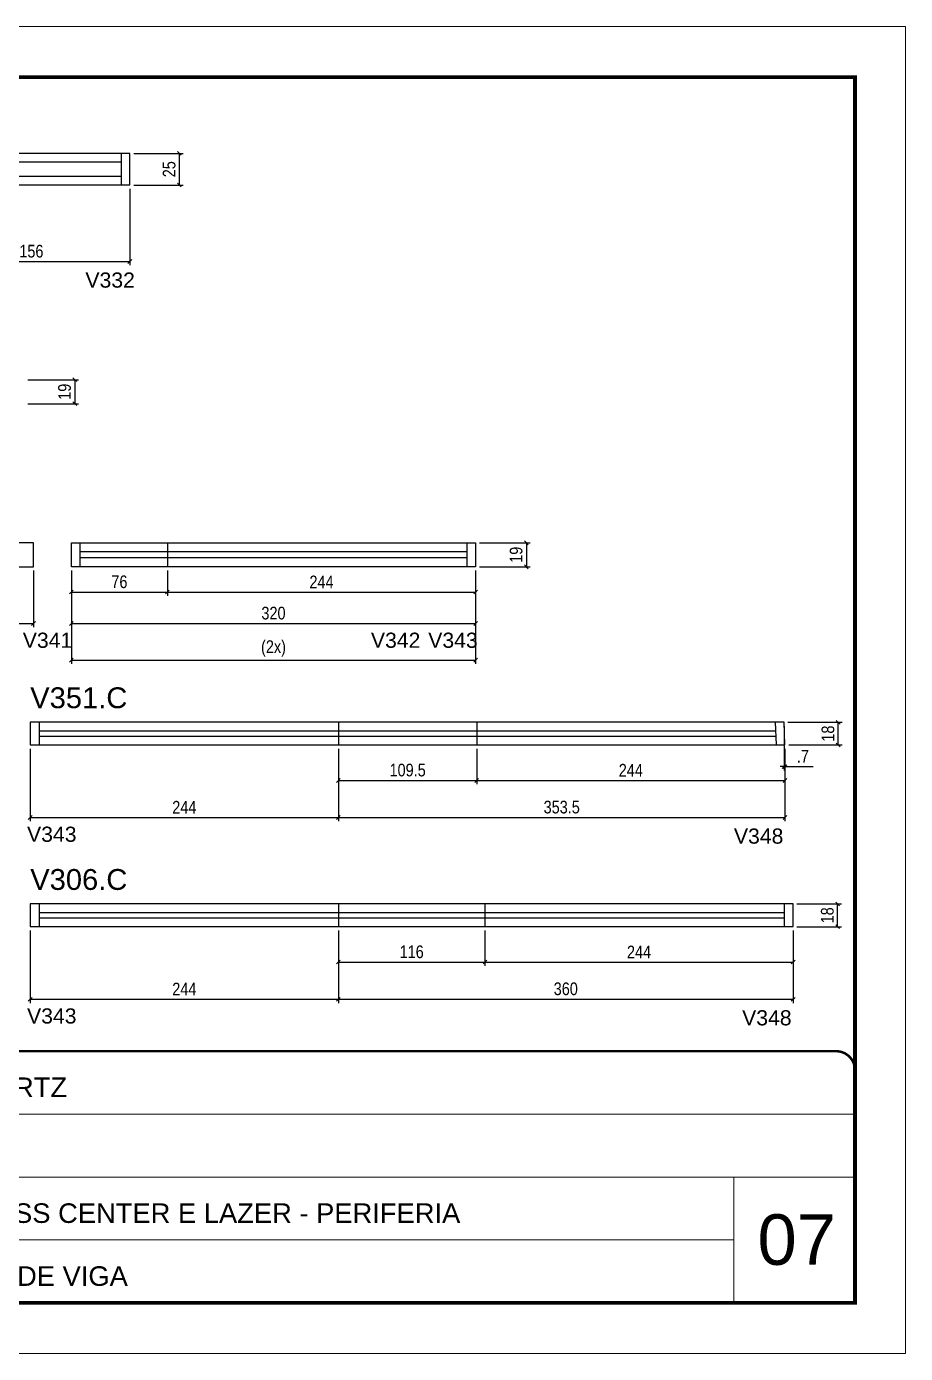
# Model space of a CAD drawing. Extents: x 3245 to 12416, y 917 to 10295.
# Drawn here: x 7218 to 7914, y 7809 to 8859 of the extents above; entities that cross this region are included whole.
import ezdxf

# ---------------------------------------------------------------- set-up
doc = ezdxf.new("R2010")
doc.units = 0
doc.linetypes.add('CONTINUO', pattern=[0])
doc.linetypes.add('DASHED', pattern=[0.75, 0.5, -0.25])
for name, color, linetype in [('5', 5, 'Continuous'), ('COTA', 241, 'Continuous'), ('NOMENCLATURA', 7, 'Continuous'), ('Painéis', 200, 'Continuous'), ('SARR_2.2x7', 40, 'Continuous')]:
    doc.layers.add(name, color=color, linetype=linetype)
for name, color, linetype, lineweight in [('CARIMBO', 255, 'Continuous', 9), ('Folhas', 255, 'Continuous', 9), ('SARRAFO DE PRESSAO', 251, 'DASHED', 9)]:
    doc.layers.add(name, color=color, linetype=linetype, lineweight=lineweight)
doc.styles.add('ARIAL', font='arial.ttf')
doc.styles.add('COTA TECNICA', font='techl___.ttf', dxfattribs={"height": 10})
doc.styles.add('COTA TECNICA-50', font='techl___.ttf', dxfattribs={"height": 10})
doc.styles.get("Standard").update_dxf_attribs({"font": 'arial.ttf'})
doc.dimstyles.new('COTA PAINEL-50', dxfattribs={"dimtxt": 10, "dimasz": 3, "dimexe": 3, "dimexo": 3, "dimgap": 3, "dimtad": 1, "dimdec": 1, "dimzin": 12, "dimdsep": 46, "dimtxsty": 'COTA TECNICA-50', "dimblk1": 'OBLIQUE', "dimblk2": 'OBLIQUE', "dimsah": 1, "dimcen": 0.9, "dimclrd": 4, "dimclre": 4, "dimclrt": 240, "dimadec": 1, "dimazin": 3, "dimtfac": 1, "dimtdec": 1, "dimtmove": 0, "dimatfit": 3, "dimfxl": 1, "dimtolj": 1, "dimtzin": 12, "dimarcsym": 0})
doc.dimstyles.new('PAINEL', dxfattribs={"dimtxt": 10, "dimasz": 3, "dimexe": 3, "dimexo": 3, "dimgap": 3, "dimtad": 1, "dimdec": 1, "dimzin": 12, "dimdsep": 46, "dimtxsty": 'COTA TECNICA', "dimblk1": 'OBLIQUE', "dimblk2": 'OBLIQUE', "dimsah": 1, "dimcen": 0.9, "dimclrd": 4, "dimclre": 4, "dimclrt": 240, "dimadec": 1, "dimazin": 3, "dimtfac": 1, "dimtdec": 1, "dimtmove": 0, "dimatfit": 3, "dimfxl": 1, "dimtolj": 1, "dimtzin": 12, "dimarcsym": 0})

# ---------------------------------------------------------------- blocks, each defined once
blk = doc.blocks.new('9999999999')
at = {"color": 30, "linetype": 'CONTINUO'}
for p, q in [((98564.6, 34379.6), (99584, 34379.6)), ((98564.6, 34329.8), (99488, 34329.8)), ((99584, 34329.8), (99488, 34329.8)), ((99488, 34329.8), (99488, 34230.2)), ((98564.6, 34280), (99488, 34280))]:
    blk.add_line(p, q, dxfattribs=at)
at = {"color": 30, "linetype": 'CONTINUO', "const_width": 2}
blk.add_lwpolyline([(99584, 34230.2), (99584, 34414.4, 0.414214), (99569, 34429.4), (98229, 34429.4, 0.414214), (98214, 34414.4), (98214, 34245.2, 0.414214), (98229, 34230.2), (99584, 34230.2)], format="xyb", dxfattribs=at)
at = {"layer": 'Folhas'}
blk.add_lwpolyline([(98139, 34190.2), (99624, 34190.2), (99624, 35240.2), (98139, 35240.2)], close=True, dxfattribs=at)
at = {"layer": 'Folhas', "color": 30, "const_width": 3}
blk.add_lwpolyline([(98214, 34230.2), (99584, 34230.2), (99584, 35200.2), (98214, 35200.2)], close=True, dxfattribs=at)
at = {"color": 7, "linetype": 'Continuous', "ltscale": 5, "style": 'ARIAL'}
for s, height, p in [('SCHWARTZ', 15.48, (98837.7, 34393.1)), ('BUSINESS CENTER E LAZER - PERIFERIA', 15.483, (98837.7, 34293.5)), ('FUNDO DE VIGA', 15.483, (98837.7, 34243.7))]:
    blk.add_text(s, height=height, dxfattribs=at).set_placement(p)
blk = doc.blocks.new('_Oblique')
at = {"color": 0, "linetype": 'ByBlock', "lineweight": -2}
blk.add_line((-0.5, -0.5), (0.5, 0.5), dxfattribs=at)
blk = doc.blocks.new('*D745')
at = {"layer": 'COTA', "color": 4, "linetype": 'ByBlock', "lineweight": -2, "transparency": 16777216}
for p, q in [((7143.8, 8730.3), (7143.8, 8669.8)), ((7299.8, 8730.3), (7299.8, 8669.8)), ((7143.8, 8672.8), (7299.8, 8672.8))]:
    blk.add_line(p, q, dxfattribs=at)
at = {"layer": 'Defpoints', "color": 0, "linetype": 'ByBlock', "transparency": 16777216}
for p in [(7143.8, 8733.3), (7299.8, 8733.3), (7299.8, 8672.8)]:
    blk.add_point(p, dxfattribs=at)
at = {"layer": 'COTA', "color": 4, "linetype": 'ByBlock', "lineweight": -2, "transparency": 16777216, "xscale": 3, "yscale": 3, "zscale": 3, "rotation": 180}
blk.add_blockref('_Oblique', (7143.8, 8672.8), dxfattribs=at)
at = {"layer": 'COTA', "color": 4, "linetype": 'ByBlock', "lineweight": -2, "transparency": 16777216, "xscale": 3, "yscale": 3, "zscale": 3}
blk.add_blockref('_Oblique', (7299.8, 8672.8), dxfattribs=at)
at = {"layer": 'COTA', "color": 240, "linetype": 'ByBlock', "transparency": 16777216, "insert": (7221.8, 8680.9), "char_height": 10, "attachment_point": 5, "style": 'COTA TECNICA-50'}
blk.add_mtext('\\A1;156', dxfattribs=at)
blk = doc.blocks.new('*D746')
at = {"layer": 'COTA', "color": 4, "linetype": 'ByBlock', "lineweight": -2, "transparency": 16777216}
for p, q in [((7302.8, 8758.3), (7342, 8758.3)), ((7339, 8733.3), (7339, 8758.3)), ((7302.8, 8733.3), (7342, 8733.3))]:
    blk.add_line(p, q, dxfattribs=at)
at = {"layer": 'Defpoints', "color": 0, "linetype": 'ByBlock', "transparency": 16777216}
for p in [(7299.8, 8758.3), (7339, 8758.3), (7299.8, 8733.3)]:
    blk.add_point(p, dxfattribs=at)
at = {"layer": 'COTA', "color": 4, "linetype": 'ByBlock', "lineweight": -2, "transparency": 16777216, "xscale": 3, "yscale": 3, "zscale": 3}
for p, rotation in [((7339, 8758.3), 90), ((7339, 8733.3), 270)]:
    blk.add_blockref('_Oblique', p, dxfattribs=dict(at, rotation=rotation))
at = {"layer": 'COTA', "color": 240, "linetype": 'ByBlock', "transparency": 16777216, "insert": (7330.9, 8745.8), "char_height": 10, "attachment_point": 5, "rotation": 90, "style": 'COTA TECNICA-50'}
blk.add_mtext('\\A1;25', dxfattribs=at)
blk = doc.blocks.new('*D757')
at = {"layer": 'COTA', "color": 4, "linetype": 'ByBlock', "lineweight": -2, "transparency": 16777216}
for p, q in [((6979.5, 8428.2), (6979.5, 8383.3)), ((7223.5, 8428.2), (7223.5, 8383.3)), ((6979.5, 8386.3), (7223.5, 8386.3))]:
    blk.add_line(p, q, dxfattribs=at)
at = {"layer": 'Defpoints', "color": 0, "linetype": 'ByBlock', "transparency": 16777216}
for p in [(6979.5, 8431.2), (7223.5, 8431.2), (7223.5, 8386.3)]:
    blk.add_point(p, dxfattribs=at)
at = {"layer": 'COTA', "color": 4, "linetype": 'ByBlock', "lineweight": -2, "transparency": 16777216, "xscale": 3, "yscale": 3, "zscale": 3, "rotation": 180}
blk.add_blockref('_Oblique', (6979.5, 8386.3), dxfattribs=at)
at = {"layer": 'COTA', "color": 4, "linetype": 'ByBlock', "lineweight": -2, "transparency": 16777216, "xscale": 3, "yscale": 3, "zscale": 3}
blk.add_blockref('_Oblique', (7223.5, 8386.3), dxfattribs=at)
at = {"layer": 'COTA', "color": 240, "linetype": 'ByBlock', "transparency": 16777216, "insert": (7101.5, 8394.4), "char_height": 10, "attachment_point": 5, "style": 'COTA TECNICA-50'}
blk.add_mtext('\\A1;244', dxfattribs=at)
blk = doc.blocks.new('*D759')
at = {"layer": 'COTA', "color": 4, "lineweight": -2, "transparency": 16777216}
for p, q in [((7219, 8579.2), (7259.2, 8579.2)), ((7256.2, 8579.2), (7256.2, 8560.2)), ((7219, 8560.2), (7259.2, 8560.2))]:
    blk.add_line(p, q, dxfattribs=at)
at = {"layer": 'Defpoints', "color": 0, "transparency": 16777216}
for p in [(7216, 8579.2), (7216, 8560.2), (7256.2, 8560.2)]:
    blk.add_point(p, dxfattribs=at)
at = {"layer": 'COTA', "color": 4, "lineweight": -2, "transparency": 16777216, "xscale": 3, "yscale": 3, "zscale": 3}
for p, rotation in [((7256.2, 8579.2), 90), ((7256.2, 8560.2), 270)]:
    blk.add_blockref('_Oblique', p, dxfattribs=dict(at, rotation=rotation))
at = {"layer": 'COTA', "color": 240, "transparency": 16777216, "insert": (7248.1, 8569.7), "char_height": 10, "attachment_point": 5, "rotation": 90, "style": 'COTA TECNICA'}
blk.add_mtext('\\A1;19', dxfattribs=at)
blk = doc.blocks.new('*D760')
at = {"layer": 'COTA', "color": 4, "linetype": 'ByBlock', "lineweight": -2, "transparency": 16777216}
for p, q in [((7253.5, 8428.2), (7253.5, 8383.3)), ((7573.5, 8428.2), (7573.5, 8383.3)), ((7253.5, 8386.3), (7573.5, 8386.3))]:
    blk.add_line(p, q, dxfattribs=at)
at = {"layer": 'Defpoints', "color": 0, "linetype": 'ByBlock', "transparency": 16777216}
for p in [(7253.5, 8431.2), (7573.5, 8431.2), (7573.5, 8386.3)]:
    blk.add_point(p, dxfattribs=at)
at = {"layer": 'COTA', "color": 4, "linetype": 'ByBlock', "lineweight": -2, "transparency": 16777216, "xscale": 3, "yscale": 3, "zscale": 3, "rotation": 180}
blk.add_blockref('_Oblique', (7253.5, 8386.3), dxfattribs=at)
at = {"layer": 'COTA', "color": 4, "linetype": 'ByBlock', "lineweight": -2, "transparency": 16777216, "xscale": 3, "yscale": 3, "zscale": 3}
blk.add_blockref('_Oblique', (7573.5, 8386.3), dxfattribs=at)
at = {"layer": 'COTA', "color": 240, "linetype": 'ByBlock', "transparency": 16777216, "insert": (7413.5, 8394.5), "char_height": 10, "attachment_point": 5, "style": 'COTA TECNICA-50'}
blk.add_mtext('\\A1;320', dxfattribs=at)
blk = doc.blocks.new('*D761')
at = {"layer": 'COTA', "color": 4, "linetype": 'ByBlock', "lineweight": -2, "transparency": 16777216}
for p, q in [((7253.5, 8428.2), (7253.5, 8408.2)), ((7329.5, 8428.2), (7329.5, 8408.2)), ((7253.5, 8411.2), (7329.5, 8411.2))]:
    blk.add_line(p, q, dxfattribs=at)
at = {"layer": 'Defpoints', "color": 0, "linetype": 'ByBlock', "transparency": 16777216}
for p in [(7253.5, 8431.2), (7329.5, 8431.2), (7329.5, 8411.2)]:
    blk.add_point(p, dxfattribs=at)
at = {"layer": 'COTA', "color": 4, "linetype": 'ByBlock', "lineweight": -2, "transparency": 16777216, "xscale": 3, "yscale": 3, "zscale": 3, "rotation": 180}
blk.add_blockref('_Oblique', (7253.5, 8411.2), dxfattribs=at)
at = {"layer": 'COTA', "color": 4, "linetype": 'ByBlock', "lineweight": -2, "transparency": 16777216, "xscale": 3, "yscale": 3, "zscale": 3}
blk.add_blockref('_Oblique', (7329.5, 8411.2), dxfattribs=at)
at = {"layer": 'COTA', "color": 240, "linetype": 'ByBlock', "transparency": 16777216, "insert": (7291.5, 8419.3), "char_height": 10, "attachment_point": 5, "style": 'COTA TECNICA-50'}
blk.add_mtext('\\A1;76', dxfattribs=at)
blk = doc.blocks.new('*D762')
at = {"layer": 'COTA', "color": 4, "linetype": 'ByBlock', "lineweight": -2, "transparency": 16777216}
for p, q in [((7329.5, 8428.2), (7329.5, 8408.2)), ((7573.5, 8428.2), (7573.5, 8408.2)), ((7329.5, 8411.2), (7573.5, 8411.2))]:
    blk.add_line(p, q, dxfattribs=at)
at = {"layer": 'Defpoints', "color": 0, "linetype": 'ByBlock', "transparency": 16777216}
for p in [(7329.5, 8431.2), (7573.5, 8431.2), (7573.5, 8411.2)]:
    blk.add_point(p, dxfattribs=at)
at = {"layer": 'COTA', "color": 4, "linetype": 'ByBlock', "lineweight": -2, "transparency": 16777216, "xscale": 3, "yscale": 3, "zscale": 3, "rotation": 180}
blk.add_blockref('_Oblique', (7329.5, 8411.2), dxfattribs=at)
at = {"layer": 'COTA', "color": 4, "linetype": 'ByBlock', "lineweight": -2, "transparency": 16777216, "xscale": 3, "yscale": 3, "zscale": 3}
blk.add_blockref('_Oblique', (7573.5, 8411.2), dxfattribs=at)
at = {"layer": 'COTA', "color": 240, "linetype": 'ByBlock', "transparency": 16777216, "insert": (7451.5, 8419.2), "char_height": 10, "attachment_point": 5, "style": 'COTA TECNICA-50'}
blk.add_mtext('\\A1;244', dxfattribs=at)
blk = doc.blocks.new('*D763')
at = {"layer": 'COTA', "color": 4, "lineweight": -2, "transparency": 16777216}
for p, q in [((7576.5, 8450.2), (7616.7, 8450.2)), ((7613.7, 8450.2), (7613.7, 8431.2)), ((7576.5, 8431.2), (7616.7, 8431.2))]:
    blk.add_line(p, q, dxfattribs=at)
at = {"layer": 'Defpoints', "color": 0, "transparency": 16777216}
for p in [(7573.5, 8450.2), (7573.5, 8431.2), (7613.7, 8431.2)]:
    blk.add_point(p, dxfattribs=at)
at = {"layer": 'COTA', "color": 4, "lineweight": -2, "transparency": 16777216, "xscale": 3, "yscale": 3, "zscale": 3}
for p, rotation in [((7613.7, 8450.2), 90), ((7613.7, 8431.2), 270)]:
    blk.add_blockref('_Oblique', p, dxfattribs=dict(at, rotation=rotation))
at = {"layer": 'COTA', "color": 240, "transparency": 16777216, "insert": (7605.6, 8440.7), "char_height": 10, "attachment_point": 5, "rotation": 90, "style": 'COTA TECNICA'}
blk.add_mtext('\\A1;19', dxfattribs=at)
blk = doc.blocks.new('*D764')
at = {"layer": 'COTA', "color": 4, "lineweight": -2, "transparency": 16777216}
for p, q in [((7253.5, 8428.2), (7253.5, 8354.3)), ((7573.5, 8428.2), (7573.5, 8354.3)), ((7253.5, 8357.3), (7573.5, 8357.3))]:
    blk.add_line(p, q, dxfattribs=at)
at = {"layer": 'Defpoints', "color": 0, "transparency": 16777216}
for p in [(7253.5, 8431.2), (7573.5, 8431.2), (7573.5, 8357.3)]:
    blk.add_point(p, dxfattribs=at)
at = {"layer": 'COTA', "color": 4, "lineweight": -2, "transparency": 16777216, "xscale": 3, "yscale": 3, "zscale": 3, "rotation": 180}
blk.add_blockref('_Oblique', (7253.5, 8357.3), dxfattribs=at)
at = {"layer": 'COTA', "color": 4, "lineweight": -2, "transparency": 16777216, "xscale": 3, "yscale": 3, "zscale": 3}
blk.add_blockref('_Oblique', (7573.5, 8357.3), dxfattribs=at)
at = {"layer": 'COTA', "color": 240, "transparency": 16777216, "insert": (7413.5, 8366.5), "char_height": 10, "attachment_point": 5, "style": 'COTA TECNICA'}
blk.add_mtext('\\A1;(2x)', dxfattribs=at)
blk = doc.blocks.new('*D773')
at = {"layer": 'COTA', "color": 4, "linetype": 'ByBlock', "lineweight": -2, "transparency": 16777216}
for p, q in [((7220.9, 8287.2), (7220.9, 8229.8)), ((7464.9, 8287.2), (7464.9, 8229.8)), ((7220.9, 8232.8), (7464.9, 8232.8))]:
    blk.add_line(p, q, dxfattribs=at)
at = {"layer": 'Defpoints', "color": 0, "linetype": 'ByBlock', "transparency": 16777216}
for p in [(7220.9, 8290.2), (7464.9, 8290.2), (7464.9, 8232.8)]:
    blk.add_point(p, dxfattribs=at)
at = {"layer": 'COTA', "color": 4, "linetype": 'ByBlock', "lineweight": -2, "transparency": 16777216, "xscale": 3, "yscale": 3, "zscale": 3, "rotation": 180}
blk.add_blockref('_Oblique', (7220.9, 8232.8), dxfattribs=at)
at = {"layer": 'COTA', "color": 4, "linetype": 'ByBlock', "lineweight": -2, "transparency": 16777216, "xscale": 3, "yscale": 3, "zscale": 3}
blk.add_blockref('_Oblique', (7464.9, 8232.8), dxfattribs=at)
at = {"layer": 'COTA', "color": 240, "linetype": 'ByBlock', "transparency": 16777216, "insert": (7342.9, 8240.9), "char_height": 10, "attachment_point": 5, "style": 'COTA TECNICA-50'}
blk.add_mtext('\\A1;244', dxfattribs=at)
blk = doc.blocks.new('*D775')
at = {"layer": 'COTA', "color": 4, "linetype": 'ByBlock', "lineweight": -2, "transparency": 16777216}
for p, q in [((7464.9, 8287.2), (7464.9, 8229.8)), ((7818.4, 8287.2), (7818.4, 8229.8)), ((7464.9, 8232.8), (7818.4, 8232.8))]:
    blk.add_line(p, q, dxfattribs=at)
at = {"layer": 'Defpoints', "color": 0, "linetype": 'ByBlock', "transparency": 16777216}
for p in [(7464.9, 8290.2), (7818.4, 8290.2), (7818.4, 8232.8)]:
    blk.add_point(p, dxfattribs=at)
at = {"layer": 'COTA', "color": 4, "linetype": 'ByBlock', "lineweight": -2, "transparency": 16777216, "xscale": 3, "yscale": 3, "zscale": 3, "rotation": 180}
blk.add_blockref('_Oblique', (7464.9, 8232.8), dxfattribs=at)
at = {"layer": 'COTA', "color": 4, "linetype": 'ByBlock', "lineweight": -2, "transparency": 16777216, "xscale": 3, "yscale": 3, "zscale": 3}
blk.add_blockref('_Oblique', (7818.4, 8232.8), dxfattribs=at)
at = {"layer": 'COTA', "color": 240, "linetype": 'ByBlock', "transparency": 16777216, "insert": (7641.7, 8241), "char_height": 10, "attachment_point": 5, "style": 'COTA TECNICA-50'}
blk.add_mtext('\\A1;353.5', dxfattribs=at)
blk = doc.blocks.new('*D776')
at = {"layer": 'COTA', "color": 4, "linetype": 'ByBlock', "lineweight": -2, "transparency": 16777216}
for p, q in [((7464.9, 8287.2), (7464.9, 8259.1)), ((7574.4, 8287.2), (7574.4, 8259.1)), ((7464.9, 8262.1), (7574.4, 8262.1))]:
    blk.add_line(p, q, dxfattribs=at)
at = {"layer": 'Defpoints', "color": 0, "linetype": 'ByBlock', "transparency": 16777216}
for p in [(7464.9, 8290.2), (7574.4, 8290.2), (7574.4, 8262.1)]:
    blk.add_point(p, dxfattribs=at)
at = {"layer": 'COTA', "color": 4, "linetype": 'ByBlock', "lineweight": -2, "transparency": 16777216, "xscale": 3, "yscale": 3, "zscale": 3, "rotation": 180}
blk.add_blockref('_Oblique', (7464.9, 8262.1), dxfattribs=at)
at = {"layer": 'COTA', "color": 4, "linetype": 'ByBlock', "lineweight": -2, "transparency": 16777216, "xscale": 3, "yscale": 3, "zscale": 3}
blk.add_blockref('_Oblique', (7574.4, 8262.1), dxfattribs=at)
at = {"layer": 'COTA', "color": 240, "linetype": 'ByBlock', "transparency": 16777216, "insert": (7519.7, 8270.3), "char_height": 10, "attachment_point": 5, "style": 'COTA TECNICA-50'}
blk.add_mtext('\\A1;109.5', dxfattribs=at)
blk = doc.blocks.new('*D777')
at = {"layer": 'COTA', "color": 4, "linetype": 'ByBlock', "lineweight": -2, "transparency": 16777216}
for p, q in [((7574.4, 8287.2), (7574.4, 8259.1)), ((7818.4, 8287.2), (7818.4, 8259.1)), ((7574.4, 8262.1), (7818.4, 8262.1))]:
    blk.add_line(p, q, dxfattribs=at)
at = {"layer": 'Defpoints', "color": 0, "linetype": 'ByBlock', "transparency": 16777216}
for p in [(7574.4, 8290.2), (7818.4, 8290.2), (7818.4, 8262.1)]:
    blk.add_point(p, dxfattribs=at)
at = {"layer": 'COTA', "color": 4, "linetype": 'ByBlock', "lineweight": -2, "transparency": 16777216, "xscale": 3, "yscale": 3, "zscale": 3, "rotation": 180}
blk.add_blockref('_Oblique', (7574.4, 8262.1), dxfattribs=at)
at = {"layer": 'COTA', "color": 4, "linetype": 'ByBlock', "lineweight": -2, "transparency": 16777216, "xscale": 3, "yscale": 3, "zscale": 3}
blk.add_blockref('_Oblique', (7818.4, 8262.1), dxfattribs=at)
at = {"layer": 'COTA', "color": 240, "linetype": 'ByBlock', "transparency": 16777216, "insert": (7696.4, 8270.2), "char_height": 10, "attachment_point": 5, "style": 'COTA TECNICA-50'}
blk.add_mtext('\\A1;244', dxfattribs=at)
blk = doc.blocks.new('*D778')
at = {"layer": 'COTA', "color": 4, "linetype": 'ByBlock', "lineweight": -2, "transparency": 16777216}
for p, q in [((7820.7, 8308.2), (7863.6, 8308.2)), ((7860.6, 8290.2), (7860.6, 8308.2)), ((7821.4, 8290.2), (7863.6, 8290.2))]:
    blk.add_line(p, q, dxfattribs=at)
at = {"layer": 'Defpoints', "color": 0, "linetype": 'ByBlock', "transparency": 16777216}
for p in [(7817.7, 8308.2), (7860.6, 8308.2), (7818.4, 8290.2)]:
    blk.add_point(p, dxfattribs=at)
at = {"layer": 'COTA', "color": 4, "linetype": 'ByBlock', "lineweight": -2, "transparency": 16777216, "xscale": 3, "yscale": 3, "zscale": 3}
for p, rotation in [((7860.6, 8308.2), 90), ((7860.6, 8290.2), 270)]:
    blk.add_blockref('_Oblique', p, dxfattribs=dict(at, rotation=rotation))
at = {"layer": 'COTA', "color": 240, "linetype": 'ByBlock', "transparency": 16777216, "insert": (7852.5, 8299.2), "char_height": 10, "attachment_point": 5, "rotation": 90, "style": 'COTA TECNICA-50'}
blk.add_mtext('\\A1;18', dxfattribs=at)
blk = doc.blocks.new('*D774')
at = {"layer": 'COTA', "color": 4, "lineweight": -2, "transparency": 16777216}
for p, q in [((7817.7, 8305.2), (7817.7, 8270.1)), ((7818.4, 8287.2), (7818.4, 8270.1)), ((7817.7, 8273.1), (7814.7, 8273.1)), ((7817.7, 8273.1), (7818.4, 8273.1)), ((7818.4, 8273.1), (7840.8, 8273.1))]:
    blk.add_line(p, q, dxfattribs=at)
at = {"layer": 'Defpoints', "color": 0, "transparency": 16777216}
for p in [(7817.7, 8308.2), (7818.4, 8290.2), (7818.4, 8273.1)]:
    blk.add_point(p, dxfattribs=at)
at = {"layer": 'COTA', "color": 4, "lineweight": -2, "transparency": 16777216, "xscale": 3, "yscale": 3, "zscale": 3}
blk.add_blockref('_Oblique', (7817.7, 8273.1), dxfattribs=at)
at = {"layer": 'COTA', "color": 4, "lineweight": -2, "transparency": 16777216, "xscale": 3, "yscale": 3, "zscale": 3, "rotation": 180}
blk.add_blockref('_Oblique', (7818.4, 8273.1), dxfattribs=at)
at = {"layer": 'COTA', "color": 240, "transparency": 16777216, "insert": (7832.6, 8281.2), "char_height": 10, "attachment_point": 5, "style": 'COTA TECNICA'}
blk.add_mtext('\\A1;.7', dxfattribs=at)
blk = doc.blocks.new('*D782')
at = {"layer": 'COTA', "color": 4, "linetype": 'ByBlock', "lineweight": -2, "transparency": 16777216}
for p, q in [((7220.9, 8143.4), (7220.9, 8086)), ((7464.9, 8143.4), (7464.9, 8086)), ((7220.9, 8089), (7464.9, 8089))]:
    blk.add_line(p, q, dxfattribs=at)
at = {"layer": 'Defpoints', "color": 0, "linetype": 'ByBlock', "transparency": 16777216}
for p in [(7220.9, 8146.4), (7464.9, 8146.4), (7464.9, 8089)]:
    blk.add_point(p, dxfattribs=at)
at = {"layer": 'COTA', "color": 4, "linetype": 'ByBlock', "lineweight": -2, "transparency": 16777216, "xscale": 3, "yscale": 3, "zscale": 3, "rotation": 180}
blk.add_blockref('_Oblique', (7220.9, 8089), dxfattribs=at)
at = {"layer": 'COTA', "color": 4, "linetype": 'ByBlock', "lineweight": -2, "transparency": 16777216, "xscale": 3, "yscale": 3, "zscale": 3}
blk.add_blockref('_Oblique', (7464.9, 8089), dxfattribs=at)
at = {"layer": 'COTA', "color": 240, "linetype": 'ByBlock', "transparency": 16777216, "insert": (7342.9, 8097.1), "char_height": 10, "attachment_point": 5, "style": 'COTA TECNICA-50'}
blk.add_mtext('\\A1;244', dxfattribs=at)
blk = doc.blocks.new('*D788')
at = {"layer": 'COTA', "color": 4, "linetype": 'ByBlock', "lineweight": -2, "transparency": 16777216}
for p, q in [((7464.9, 8143.4), (7464.9, 8086)), ((7824.9, 8143.4), (7824.9, 8086)), ((7464.9, 8089), (7824.9, 8089))]:
    blk.add_line(p, q, dxfattribs=at)
at = {"layer": 'Defpoints', "color": 0, "linetype": 'ByBlock', "transparency": 16777216}
for p in [(7464.9, 8146.4), (7824.9, 8146.4), (7824.9, 8089)]:
    blk.add_point(p, dxfattribs=at)
at = {"layer": 'COTA', "color": 4, "linetype": 'ByBlock', "lineweight": -2, "transparency": 16777216, "xscale": 3, "yscale": 3, "zscale": 3, "rotation": 180}
blk.add_blockref('_Oblique', (7464.9, 8089), dxfattribs=at)
at = {"layer": 'COTA', "color": 4, "linetype": 'ByBlock', "lineweight": -2, "transparency": 16777216, "xscale": 3, "yscale": 3, "zscale": 3}
blk.add_blockref('_Oblique', (7824.9, 8089), dxfattribs=at)
at = {"layer": 'COTA', "color": 240, "linetype": 'ByBlock', "transparency": 16777216, "insert": (7644.9, 8097.2), "char_height": 10, "attachment_point": 5, "style": 'COTA TECNICA-50'}
blk.add_mtext('\\A1;360', dxfattribs=at)
blk = doc.blocks.new('*D789')
at = {"layer": 'COTA', "color": 4, "linetype": 'ByBlock', "lineweight": -2, "transparency": 16777216}
for p, q in [((7464.9, 8143.4), (7464.9, 8115.4)), ((7580.9, 8143.4), (7580.9, 8115.4)), ((7464.9, 8118.4), (7580.9, 8118.4))]:
    blk.add_line(p, q, dxfattribs=at)
at = {"layer": 'Defpoints', "color": 0, "linetype": 'ByBlock', "transparency": 16777216}
for p in [(7464.9, 8146.4), (7580.9, 8146.4), (7580.9, 8118.4)]:
    blk.add_point(p, dxfattribs=at)
at = {"layer": 'COTA', "color": 4, "linetype": 'ByBlock', "lineweight": -2, "transparency": 16777216, "xscale": 3, "yscale": 3, "zscale": 3, "rotation": 180}
blk.add_blockref('_Oblique', (7464.9, 8118.4), dxfattribs=at)
at = {"layer": 'COTA', "color": 4, "linetype": 'ByBlock', "lineweight": -2, "transparency": 16777216, "xscale": 3, "yscale": 3, "zscale": 3}
blk.add_blockref('_Oblique', (7580.9, 8118.4), dxfattribs=at)
at = {"layer": 'COTA', "color": 240, "linetype": 'ByBlock', "transparency": 16777216, "insert": (7522.9, 8126.5), "char_height": 10, "attachment_point": 5, "style": 'COTA TECNICA-50'}
blk.add_mtext('\\A1;116', dxfattribs=at)
blk = doc.blocks.new('*D790')
at = {"layer": 'COTA', "color": 4, "linetype": 'ByBlock', "lineweight": -2, "transparency": 16777216}
for p, q in [((7580.9, 8143.4), (7580.9, 8115.4)), ((7824.9, 8143.4), (7824.9, 8115.4)), ((7580.9, 8118.4), (7824.9, 8118.4))]:
    blk.add_line(p, q, dxfattribs=at)
at = {"layer": 'Defpoints', "color": 0, "linetype": 'ByBlock', "transparency": 16777216}
for p in [(7580.9, 8146.4), (7824.9, 8146.4), (7824.9, 8118.4)]:
    blk.add_point(p, dxfattribs=at)
at = {"layer": 'COTA', "color": 4, "linetype": 'ByBlock', "lineweight": -2, "transparency": 16777216, "xscale": 3, "yscale": 3, "zscale": 3, "rotation": 180}
blk.add_blockref('_Oblique', (7580.9, 8118.4), dxfattribs=at)
at = {"layer": 'COTA', "color": 4, "linetype": 'ByBlock', "lineweight": -2, "transparency": 16777216, "xscale": 3, "yscale": 3, "zscale": 3}
blk.add_blockref('_Oblique', (7824.9, 8118.4), dxfattribs=at)
at = {"layer": 'COTA', "color": 240, "linetype": 'ByBlock', "transparency": 16777216, "insert": (7702.9, 8126.4), "char_height": 10, "attachment_point": 5, "style": 'COTA TECNICA-50'}
blk.add_mtext('\\A1;244', dxfattribs=at)
blk = doc.blocks.new('*D791')
at = {"layer": 'COTA', "color": 4, "linetype": 'ByBlock', "lineweight": -2, "transparency": 16777216}
for p, q in [((7827.9, 8164.4), (7863.1, 8164.4)), ((7860.1, 8146.4), (7860.1, 8164.4)), ((7827.9, 8146.4), (7863.1, 8146.4))]:
    blk.add_line(p, q, dxfattribs=at)
at = {"layer": 'Defpoints', "color": 0, "linetype": 'ByBlock', "transparency": 16777216}
for p in [(7824.9, 8164.4), (7860.1, 8164.4), (7824.9, 8146.4)]:
    blk.add_point(p, dxfattribs=at)
at = {"layer": 'COTA', "color": 4, "linetype": 'ByBlock', "lineweight": -2, "transparency": 16777216, "xscale": 3, "yscale": 3, "zscale": 3}
for p, rotation in [((7860.1, 8164.4), 90), ((7860.1, 8146.4), 270)]:
    blk.add_blockref('_Oblique', p, dxfattribs=dict(at, rotation=rotation))
at = {"layer": 'COTA', "color": 240, "linetype": 'ByBlock', "transparency": 16777216, "insert": (7852, 8155.4), "char_height": 10, "attachment_point": 5, "rotation": 90, "style": 'COTA TECNICA-50'}
blk.add_mtext('\\A1;18', dxfattribs=at)

msp = doc.modelspace()

# ---------------------------------------------------------------- linework, layer by layer
at = {"layer": 'Painéis', "linetype": 'Continuous'}
for p, q in [((7223.54, 8450.2), (6548.54, 8450.2)), ((7223.54, 8431.2), (7223.54, 8450.2)), ((7329.47, 8450.2), (7329.47, 8431.2)), ((6548.54, 8431.2), (7223.54, 8431.2)), ((7464.91, 8308.24), (7464.91, 8290.24)), ((7574.41, 8308.24), (7574.41, 8290.24)), ((7464.91, 8164.45), (7464.91, 8146.45)), ((7580.91, 8164.45), (7580.91, 8146.45))]:
    msp.add_line(p, q, dxfattribs=at)
for points in [[(6899.82, 8733.34), (7299.82, 8733.34), (7299.82, 8758.34), (6899.82, 8758.34)], [(7573.47, 8431.2), (7253.49, 8431.2), (7253.47, 8450.2), (7573.47, 8450.2)], [(7220.91, 8290.24), (7818.41, 8290.24), (7817.71, 8308.24), (7220.91, 8308.24)], [(7220.91, 8146.45), (7824.91, 8146.45), (7824.91, 8164.45), (7220.91, 8164.45)]]:
    msp.add_lwpolyline(points, close=True, dxfattribs=at)
at = {"layer": 'SARR_2.2x7', "linetype": 'Continuous'}
for p, q in [((7292.82, 8758.34), (7292.82, 8733.34)), ((7292.82, 8751.34), (7143.82, 8751.34)), ((7143.82, 8740.34), (7292.82, 8740.34)), ((7260.49, 8431.2), (7260.48, 8450.2)), ((7260.48, 8443.2), (7566.47, 8443.2)), ((7566.47, 8450.2), (7566.47, 8431.2)), ((7566.47, 8438.2), (7260.49, 8438.2)), ((7227.91, 8308.24), (7227.91, 8290.24)), ((7810.71, 8308.24), (7811.41, 8290.24)), ((7464.91, 8301.24), (7227.91, 8301.24)), ((7227.91, 8297.24), (7464.91, 8297.24)), ((7810.99, 8301.24), (7464.91, 8301.24)), ((7464.91, 8297.24), (7811.14, 8297.24)), ((7227.91, 8164.45), (7227.91, 8146.45)), ((7817.91, 8164.45), (7817.91, 8146.45)), ((7464.91, 8157.45), (7227.91, 8157.45)), ((7227.91, 8153.45), (7464.91, 8153.45)), ((7817.91, 8157.45), (7464.91, 8157.45)), ((7464.91, 8153.45), (7817.91, 8153.45))]:
    msp.add_line(p, q, dxfattribs=at)

# ---------------------------------------------------------------- block references
at = {"layer": 'SARRAFO DE PRESSAO', "color": 6, "linetype": 'ByBlock'}
msp.add_blockref('9999999999', (-91710.13, -26381.5), dxfattribs=at)

# ---------------------------------------------------------------- texts
at = {"layer": '5', "linetype": 'Continuous'}
for s, p in [('V332', (7264.6, 8652.09)), ('V341', (7215.02, 8367.08)), ('V342', (7490.63, 8367.08)), ('V343', (7536.02, 8367.08)), ('V343', (7218.4, 8213.56)), ('V348', (7778.04, 8212.11)), ('V343', (7218.4, 8069.77)), ('V348', (7784.54, 8068.32))]:
    msp.add_text(s, height=12, rotation=359.99996, dxfattribs=at).set_placement(p)
at = {"layer": 'CARIMBO', "style": 'ARIAL'}
msp.add_text('07', height=40, dxfattribs=at).set_placement((7796.7, 7878.85))
at = {"layer": 'NOMENCLATURA', "linetype": 'Continuous'}
for s, p in [('V351.C', (7220.91, 8319.31)), ('V306.C', (7220.91, 8175.52))]:
    msp.add_text(s, height=16.5, dxfattribs=at).set_placement(p)

# ---------------------------------------------------------------- dimensions: what is measured, and where the dimension line sits
at = {"layer": 'COTA', "linetype": 'ByBlock'}
for base, p1, p2, picture, middle in [((7339.05, 8758.34), (7299.82, 8733.34), (7299.82, 8758.34), '*D746', (7330.94, 8745.84)), ((7860.61, 8308.24), (7818.41, 8290.24), (7817.71, 8308.24), '*D778', (7852.52, 8299.24)), ((7860.1, 8164.45), (7824.91, 8146.45), (7824.91, 8164.45), '*D791', (7852.01, 8155.45))]:
    dim = msp.add_linear_dim(base=base, p1=p1, p2=p2, angle=90, dimstyle='COTA PAINEL-50', override={"dimarcsym": 1}, dxfattribs=at)
    dim.commit()
    dim.dimension.update_dxf_attribs({"geometry": picture, "text_midpoint": middle})
for base, p1, p2, override, picture, middle in [((7299.82, 8672.79), (7143.82, 8733.34), (7299.82, 8733.34), {"dimarcsym": 1}, '*D745', (7221.82, 8680.9)), ((7223.54, 8386.32), (6979.54, 8431.2), (7223.54, 8431.2), {"dimarcsym": 1}, '*D757', (7101.54, 8394.39)), ((7573.47, 8386.32), (7253.49, 8431.2), (7573.47, 8431.2), {"dimarcsym": 1}, '*D760', (7413.48, 8394.54)), ((7329.47, 8411.15), (7253.49, 8431.2), (7329.47, 8431.2), {"dimarcsym": 1}, '*D761', (7291.48, 8419.25)), ((7573.47, 8411.15), (7329.47, 8431.2), (7573.47, 8431.2), {"dimtmove": 1, "dimarcsym": 1}, '*D762', (7451.47, 8419.22)), ((7464.91, 8232.8), (7220.91, 8290.24), (7464.91, 8290.24), {"dimarcsym": 1}, '*D773', (7342.91, 8240.88)), ((7818.41, 8232.8), (7464.91, 8290.24), (7818.41, 8290.24), {"dimarcsym": 1}, '*D775', (7641.66, 8241.02)), ((7574.41, 8262.15), (7464.91, 8290.24), (7574.41, 8290.24), {"dimarcsym": 1}, '*D776', (7519.66, 8270.29)), ((7818.41, 8262.15), (7574.41, 8290.24), (7818.41, 8290.24), {"dimtmove": 1, "dimarcsym": 1}, '*D777', (7696.41, 8270.22)), ((7464.91, 8089.01), (7220.91, 8146.45), (7464.91, 8146.45), {"dimarcsym": 1}, '*D782', (7342.91, 8097.09)), ((7824.91, 8089.01), (7464.91, 8146.45), (7824.91, 8146.45), {"dimarcsym": 1}, '*D788', (7644.91, 8097.23)), ((7580.91, 8118.36), (7464.91, 8146.45), (7580.91, 8146.45), {"dimarcsym": 1}, '*D789', (7522.91, 8126.46)), ((7824.91, 8118.36), (7580.91, 8146.45), (7824.91, 8146.45), {"dimtmove": 1, "dimarcsym": 1}, '*D790', (7702.91, 8126.43))]:
    dim = msp.add_linear_dim(base=base, p1=p1, p2=p2, dimstyle='COTA PAINEL-50', override=override, dxfattribs=at)
    dim.commit()
    dim.dimension.update_dxf_attribs({"geometry": picture, "text_midpoint": middle})
at = {"layer": 'COTA'}
for base, p1, p2, picture, middle in [((7256.16, 8560.18), (7215.96, 8579.18), (7215.96, 8560.18), '*D759', (7248.07, 8569.68)), ((7613.67, 8431.2), (7573.47, 8450.2), (7573.47, 8431.2), '*D763', (7605.59, 8440.7))]:
    dim = msp.add_linear_dim(base=base, p1=p1, p2=p2, angle=90, dimstyle='PAINEL', dxfattribs=at)
    dim.commit()
    dim.dimension.update_dxf_attribs({"geometry": picture, "text_midpoint": middle})
dim = msp.add_linear_dim(base=(7573.47, 8357.29), p1=(7253.49, 8431.2), p2=(7573.47, 8431.2), text='(2x)', dimstyle='PAINEL', dxfattribs=at)
dim.commit()
dim.dimension.update_dxf_attribs({"geometry": '*D764', "text_midpoint": (7413.48, 8366.51)})
dim = msp.add_linear_dim(base=(7818.41, 8273.14), p1=(7817.71, 8308.24), p2=(7818.41, 8290.24), dimstyle='PAINEL', dxfattribs=at)
dim.commit()
dim.dimension.update_dxf_attribs({"geometry": '*D774', "text_midpoint": (7832.59, 8281.21)})

doc.saveas('drawing.dxf')
